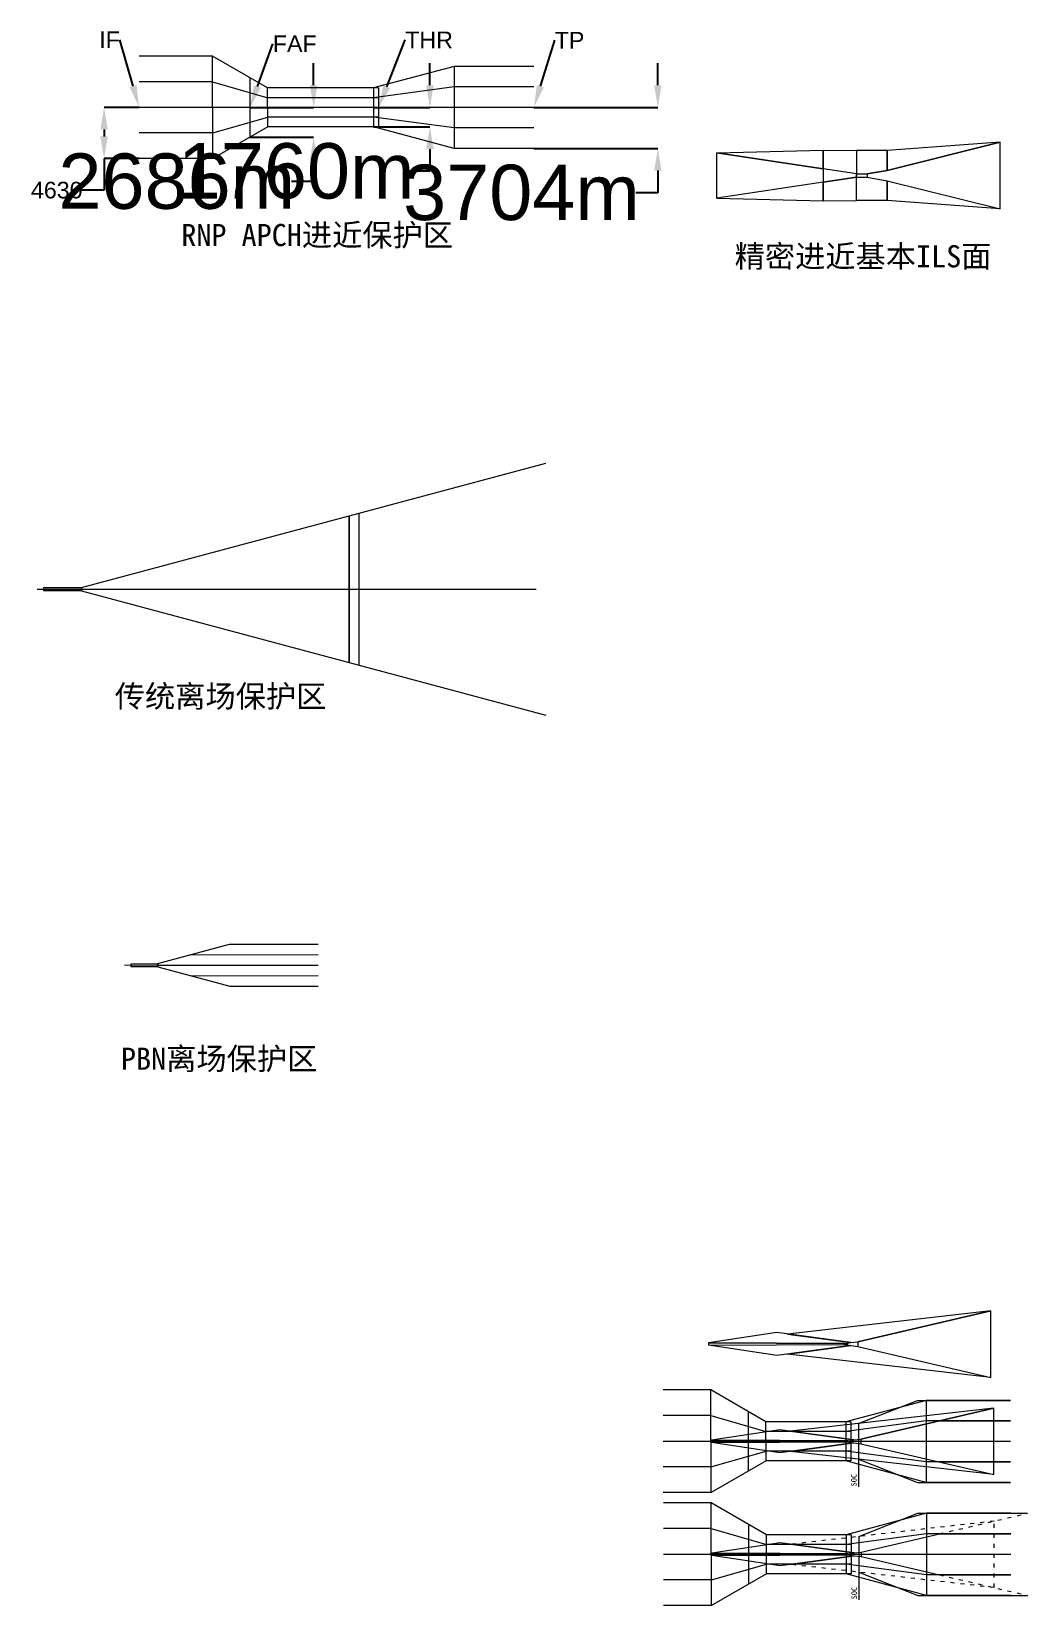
# Model space of a CAD drawing. Header units: metres. Extents: x 19099176 to 20012161, y 3456532 to 4050667.
# Drawn here: x 19290870 to 19380750, y 3655377 to 3797466 of the extents above; entities that cross this region are included whole.
import ezdxf
from ezdxf import colors
from ezdxf.entities.mleader import LeaderData, LeaderLine
from ezdxf.math import Vec2, Vec3

# ---------------------------------------------------------------- set-up
doc = ezdxf.new("R2010")
doc.units = ezdxf.units.M
doc.header["$MEASUREMENT"] = 0
doc.linetypes.add('ACAD_ISO03W100', pattern=[30, 12, -18])
doc.layers.get('0').update_dxf_attribs({"color": 250, "lineweight": 0})
doc.layers.get('Defpoints').update_dxf_attribs({"color": 6, "lineweight": 0})
doc.styles.add('Legend', font='simhei.ttf')
doc.styles.get("Standard").update_dxf_attribs({"font": 'arial.ttf'})
doc.dimstyles.get("Standard").update_dxf_attribs({"dimtxt": 0.18, "dimasz": 0.18, "dimexe": 0.18, "dimexo": 0.0625, "dimgap": 0.09, "dimtad": 0, "dimtih": 1, "dimtoh": 1, "dimdec": 4, "dimzin": 0, "dimdsep": 46, "dimtxsty": 'Standard', "dimcen": 0.09, "dimadec": 0, "dimazin": 0, "dimtfac": 1, "dimtdec": 4, "dimtofl": 0, "dimtmove": 0, "dimatfit": 3, "dimfxl": 1, "dimtolj": 1, "dimtzin": 0, "dimarcsym": 0})

# ---------------------------------------------------------------- blocks, each defined once
blk = doc.blocks.new('*U142')
for p, q in [((-14994, 4640), (-21608, 4640)), ((-10006, 1760), (-14994, 4640)), ((-14960, -4620), (-14994, 4640)), ((6811, 3704), (-444, 1760)), ((14000, 3704), (6811, 3704)), ((6811, 3704), (6811, -3704)), ((-14986, 2325), (-21608, 2325)), ((-14986, 2325), (-10005, 880)), ((-11608, 2685), (-11608, -2686)), ((0, 1760), (-10006, 1760)), ((-10003, -1760), (-10006, 1760)), ((6811, 1852), (-444, 880)), ((-444, 1760), (-444, -1760)), ((0, 1760), (0, -1760)), ((14000, 1852), (6811, 1852)), ((0, 0), (-21608, 0)), ((0, 880), (-10005, 880)), ((14000, 0), (0, 0)), ((-14968, -2305), (-10004, -880)), ((0, -880), (-10004, -880)), ((6811, -1852), (-444, -880)), ((-14968, -2305), (-21608, -2305)), ((-10003, -1760), (-14960, -4620)), ((0, -1760), (-10003, -1760)), ((6811, -3704), (-444, -1760)), ((14000, -1852), (6811, -1852)), ((14000, -3704), (6811, -3704)), ((-14960, -4620), (-21608, -4620))]:
    blk.add_line(p, q)
blk = doc.blocks.new('*D10')
at = {"color": 0, "lineweight": -2, "transparency": 16777216}
for p, q in [((19300580, 3790619), (19297420, 3790619)), ((19297420, 3788619), (19297420, 3787989)), ((19300580, 3785989), (19297420, 3785989)), ((19297420, 3785989), (19297420, 3783138)), ((19297420, 3783138), (19295420, 3783138))]:
    blk.add_line(p, q, dxfattribs=at)
at = {"color": 0, "transparency": 16777216}
for points in [[(19297086, 3788619), (19297753, 3788619), (19297420, 3790619)], [(19297086, 3787989), (19297753, 3787989), (19297420, 3785989)]]:
    blk.add_solid(points, dxfattribs=at)
at = {"layer": 'Defpoints', "color": 0, "transparency": 16777216}
for p in [(19297420, 3790619), (19300580, 3790619), (19300580, 3785989)]:
    blk.add_point(p, dxfattribs=at)
at = {"color": 0, "transparency": 16777216, "insert": (19293152, 3783138), "char_height": 1500, "attachment_point": 5}
blk.add_mtext('\\A1;4630', dxfattribs=at)
blk = doc.blocks.new('*D11')
at = {"color": 0, "lineweight": -2, "transparency": 16777216}
for p, q in [((19316332, 3792609), (19316332, 3794609)), ((19310580, 3790609), (19316332, 3790609)), ((19310580, 3787923), (19316332, 3787923)), ((19316332, 3785923), (19316332, 3783923)), ((19316332, 3783923), (19314332, 3783923))]:
    blk.add_line(p, q, dxfattribs=at)
at = {"color": 0, "transparency": 16777216}
for points in [[(19315998, 3792609), (19316665, 3792609), (19316332, 3790609)], [(19315998, 3785923), (19316665, 3785923), (19316332, 3787923)]]:
    blk.add_solid(points, dxfattribs=at)
at = {"layer": 'Defpoints', "color": 0, "transparency": 16777216}
for p in [(19310580, 3790609), (19316332, 3790609), (19310580, 3787923)]:
    blk.add_point(p, dxfattribs=at)
at = {"color": 0, "transparency": 16777216, "insert": (19303980, 3783923), "char_height": 5000, "attachment_point": 5}
blk.add_mtext('\\A1;2686m', dxfattribs=at)
blk = doc.blocks.new('*D12')
at = {"color": 0, "lineweight": -2, "transparency": 16777216}
for p, q in [((19326824, 3792609), (19326824, 3794609)), ((19321744, 3790609), (19326824, 3790609)), ((19321744, 3788849), (19326824, 3788849)), ((19326824, 3786849), (19326824, 3784849)), ((19326824, 3784849), (19324824, 3784849))]:
    blk.add_line(p, q, dxfattribs=at)
at = {"color": 0, "transparency": 16777216}
for points in [[(19326491, 3792609), (19327157, 3792609), (19326824, 3790609)], [(19326491, 3786849), (19327157, 3786849), (19326824, 3788849)]]:
    blk.add_solid(points, dxfattribs=at)
at = {"layer": 'Defpoints', "color": 0, "transparency": 16777216}
for p in [(19321744, 3790609), (19326824, 3790609), (19321744, 3788849)]:
    blk.add_point(p, dxfattribs=at)
at = {"color": 0, "transparency": 16777216, "insert": (19314751, 3784849), "char_height": 5000, "attachment_point": 5}
blk.add_mtext('\\A1;1760m', dxfattribs=at)
blk = doc.blocks.new('*D13')
at = {"color": 0, "lineweight": -2, "transparency": 16777216}
for p, q in [((19347394, 3792609), (19347394, 3794609)), ((19336188, 3790609), (19347394, 3790609)), ((19336188, 3786905), (19347394, 3786905)), ((19347394, 3784905), (19347394, 3782905)), ((19347394, 3782905), (19345394, 3782905))]:
    blk.add_line(p, q, dxfattribs=at)
at = {"color": 0, "transparency": 16777216}
for points in [[(19347061, 3792609), (19347727, 3792609), (19347394, 3790609)], [(19347061, 3784905), (19347727, 3784905), (19347394, 3786905)]]:
    blk.add_solid(points, dxfattribs=at)
at = {"layer": 'Defpoints', "color": 0, "transparency": 16777216}
for p in [(19336188, 3790609), (19347394, 3790609), (19336188, 3786905)]:
    blk.add_point(p, dxfattribs=at)
at = {"color": 0, "transparency": 16777216, "insert": (19335087, 3782905), "char_height": 5000, "attachment_point": 5}
blk.add_mtext('\\A1;3704m', dxfattribs=at)
blk = doc.blocks.new('*U24')
for p, q in [((12900, 3015), (2700, 465)), ((2700, 465), (12900, 3015)), ((12900, 3015), (2700, 2248)), ((12900, -3014), (12900, 3015)), ((-12660, 2039), (-3060, 2278)), ((-12660, -2040), (-12660, 2039)), ((-12660, 2039), (-3060, 600)), ((-3060, 600), (-12660, 2039)), ((-3060, 600), (-3060, 2278)), ((-3060, 2278), (-62, 2248)), ((-3060, 2278), (-3060, 600)), ((-62, 2248), (-60, 150)), ((2700, 2248), (-62, 2248)), ((-62, 2248), (-60, 150)), ((2700, 465), (2700, 2248)), ((2700, 2248), (2700, 465)), ((-60, 150), (-3060, 600)), ((-3060, 600), (-3060, -600)), ((-3060, 600), (-3060, -600)), ((-60, 150), (-3060, 600)), ((-60, -150), (-60, 150)), ((-60, 150), (900, 150)), ((0, 0), (-60, 0)), ((2700, 465), (900, 150)), ((900, 150), (2700, 465)), ((900, 150), (900, -150)), ((-3060, -600), (-12660, -2040)), ((-3060, -600), (-12660, -2040)), ((-3060, -600), (-60, -150)), ((-60, -150), (-3060, -600)), ((-3060, -600), (-3060, -2278)), ((-3060, -2278), (-3060, -600)), ((-62, -2248), (-60, -150)), ((-62, -2248), (-60, -150)), ((-60, -150), (900, -150)), ((900, -150), (2700, -465)), ((900, -150), (2700, -465)), ((2700, -465), (12900, -3014)), ((2700, -465), (2701, -2248)), ((2700, -465), (12900, -3014)), ((2701, -2248), (2700, -465)), ((-12660, -2040), (-3060, -2278)), ((-3060, -2278), (-62, -2248)), ((2701, -2248), (-62, -2248)), ((12900, -3014), (2701, -2248))]:
    blk.add_line(p, q)
blk = doc.blocks.new('*U143')
for p, q in [((-12641, 4640), (-16939, 4640)), ((-7652, 1760), (-12641, 4640)), ((-12606, -4620), (-12641, 4640)), ((6811, 3704), (-444, 1760)), ((14407, 3704), (6811, 3704)), ((6811, 3704), (6811, -3704)), ((-12632, 2325), (-16939, 2325)), ((-12632, 2325), (-7652, 880)), ((-9254, 2685), (-9254, -2686)), ((0, 1760), (-7652, 1760)), ((-7649, -1760), (-7652, 1760)), ((6811, 1852), (-444, 880)), ((-444, 1760), (-444, -1760)), ((0, 1760), (0, -1760)), ((14407, 1852), (6811, 1852)), ((0, 0), (-16939, 0)), ((0, 880), (-7652, 880)), ((14407, 0), (0, 0)), ((-12615, -2305), (-7650, -880)), ((0, -880), (-7650, -880)), ((6811, -1852), (-444, -880)), ((-12615, -2305), (-16939, -2305)), ((-7649, -1760), (-12606, -4620)), ((0, -1760), (-7649, -1760)), ((6811, -3704), (-444, -1760)), ((14407, -1852), (6811, -1852)), ((14407, -3704), (6811, -3704)), ((-12606, -4620), (-16939, -4620))]:
    blk.add_line(p, q)
blk = doc.blocks.new('*U237')
for p, q in [((0, 150), (6482, 1895)), ((6482, 1895), (14458, 1905)), ((0, 0), (-3000, -4)), ((0, -150), (0, 150)), ((0, 0), (14460, 18)), ((2961, 947), (14459, 961)), ((0, -150), (6487, -1880)), ((2963, -940), (14461, -926)), ((6487, -1880), (14462, -1870))]:
    blk.add_line(p, q)
blk.add_polyline3d([(-2400, -153, 0), (-2400, 147, 0), (0, 150, 0), (0, -150, 0)], close=True)

msp = doc.modelspace()

# ---------------------------------------------------------------- linework, layer by layer
for p, q in [((19295394.988, 3747272.824), (19337273.438, 3758494.568)), ((19319533.255, 3753740.911), (19319533.387, 3740505.218)), ((19319533.387, 3740505.218), (19319533.255, 3753740.911)), ((19320394.92, 3753971.802), (19320395.056, 3740274.344)), ((19291395.235, 3747122.856), (19295394.971, 3747122.856)), ((19295394.988, 3747122.841), (19336411.885, 3747122.84)), ((19295394.991, 3746972.824), (19337273.665, 3735751.914))]:
    msp.add_line(p, q)
at = {"color": 1}
for p, q in [((19365491.33, 3671801.939), (19370808.496, 3673896.87)), ((19370808.496, 3673896.87), (19379209.705, 3673896.87)), ((19365491.33, 3671801.939), (19365491.33, 3666081.954)), ((19372770.959, 3672044.87), (19379209.705, 3672044.87)), ((19365491.33, 3668583.801), (19370808.496, 3666488.87)), ((19372770.959, 3668340.87), (19379209.705, 3668340.87)), ((19370808.496, 3666488.87), (19379209.705, 3666488.87)), ((19365522.784, 3661606.497), (19370839.95, 3663701.428)), ((19370839.95, 3663701.428), (19380750.031, 3663701.428)), ((19373341.173, 3663701.428), (19379241.159, 3663701.428)), ((19365734.57, 3660202.438), (19372802.413, 3661849.428)), ((19372802.413, 3661849.428), (19379241.159, 3661849.428)), ((19372802.413, 3661849.428), (19379241.159, 3661849.428)), ((19359396.373, 3660908.032), (19365120.909, 3660132.476)), ((19365522.784, 3661606.497), (19365522.784, 3655886.512)), ((19359396.373, 3659086.824), (19365120.909, 3659862.381)), ((19365120.909, 3660132.476), (19365734.57, 3660202.438)), ((19365120.909, 3659862.381), (19365734.57, 3659792.418)), ((19365734.57, 3660202.438), (19365734.57, 3659792.418)), ((19365734.57, 3659792.418), (19372802.413, 3658145.428)), ((19365522.784, 3658388.359), (19370839.95, 3656293.428)), ((19372802.413, 3658145.428), (19379241.159, 3658145.428)), ((19372802.413, 3658145.428), (19379241.159, 3658145.428)), ((19370839.95, 3656293.428), (19380750.031, 3656293.428)), ((19373341.173, 3656293.428), (19379241.159, 3656293.428))]:
    msp.add_line(p, q, dxfattribs=at)
at = {"color": 1, "linetype": 'ACAD_ISO03W100', "ltscale": 30}
for p, q in [((19372802.413, 3661849.428), (19380750.031, 3663701.428)), ((19377734.57, 3662998.748), (19359396.373, 3660908.032)), ((19377734.57, 3656996.108), (19377734.57, 3662998.748)), ((19377734.57, 3656996.108), (19359396.373, 3659086.824)), ((19372802.413, 3658145.428), (19380750.031, 3656293.428))]:
    msp.add_line(p, q, dxfattribs=at)
msp.add_lwpolyline([(19291995.193, 3747272.824), (19295394.988, 3747272.824), (19295394.988, 3746972.858), (19291995.193, 3746972.858)], close=True)
at = {"color": 1}
for points in [[(19365428.222, 3679180.97), (19377428.222, 3681977.28), (19359090.025, 3679886.565), (19364814.561, 3679111.008), (19365428.222, 3679180.97)], [(19365428.222, 3678770.95), (19377428.222, 3675974.641), (19377428.222, 3681977.28), (19365428.222, 3679180.97), (19365428.222, 3678770.95)], [(19358135.936, 3680015.824), (19351966.467, 3679080.059), (19351966.467, 3679080.059), (19364247.169, 3679024.948), (19364814.561, 3679111.008), (19358135.936, 3680015.824)], [(19351966.467, 3678871.861), (19364247.169, 3678926.973), (19364247.169, 3679024.948), (19351966.467, 3679080.059), (19351966.467, 3678871.861)], [(19358135.936, 3677936.097), (19351966.467, 3678871.861), (19351966.467, 3678871.861), (19364247.169, 3678926.973), (19364814.561, 3678840.913), (19358135.936, 3677936.097)], [(19365428.222, 3678770.95), (19377428.222, 3675974.641), (19359090.025, 3678065.356), (19364814.561, 3678840.913), (19365428.222, 3678770.95)], [(19364528.222, 3678975.96), (19364247.169, 3678975.96)], [(19365703.116, 3670397.88), (19377703.116, 3673194.19), (19359364.919, 3671103.474), (19365089.455, 3670327.917), (19365703.116, 3670397.88)], [(19365703.116, 3669987.86), (19377703.116, 3667191.55), (19377703.116, 3673194.19), (19365703.116, 3670397.88), (19365703.116, 3669987.86)], [(19358410.829, 3671232.734), (19352241.361, 3670296.969), (19352241.361, 3670296.969), (19364522.063, 3670241.857), (19365089.455, 3670327.917), (19358410.829, 3671232.734)], [(19352241.361, 3670088.771), (19364522.063, 3670143.883), (19364522.063, 3670241.857), (19352241.361, 3670296.969), (19352241.361, 3670088.771)], [(19364803.116, 3670192.87), (19364522.063, 3670192.87)], [(19358410.829, 3669153.006), (19352241.361, 3670088.771), (19352241.361, 3670088.771), (19364522.063, 3670143.883), (19365089.455, 3670057.823), (19358410.829, 3669153.006)], [(19365703.116, 3669987.86), (19377703.116, 3667191.55), (19359364.919, 3669282.266), (19365089.455, 3670057.823), (19365703.116, 3669987.86)], [(19358442.283, 3661037.292), (19352272.815, 3660101.527), (19352272.815, 3660101.527), (19364553.517, 3660046.415), (19365120.909, 3660132.476), (19358442.283, 3661037.292)], [(19352272.815, 3659893.329), (19364553.517, 3659948.441), (19364553.517, 3660046.415), (19352272.815, 3660101.527), (19352272.815, 3659893.329)], [(19358442.283, 3658957.564), (19352272.815, 3659893.329), (19352272.815, 3659893.329), (19364553.517, 3659948.441), (19365120.909, 3659862.381), (19358442.283, 3658957.564)], [(19364834.57, 3659997.428), (19364553.517, 3659997.428)]]:
    msp.add_lwpolyline(points, dxfattribs=at)

# ---------------------------------------------------------------- block references
for name, p in [('*U142', (19322187.598, 3790609.489)), ('*U24', (19365381.602, 3784463.169)), ('*U237', (19302269.743, 3713170.609))]:
    msp.add_blockref(name, p)
at = {"color": 252, "true_color": 0x939598}
for p in [(19364803.116, 3670192.87), (19364834.57, 3659997.428)]:
    msp.add_blockref('*U143', p, dxfattribs=at)

# ---------------------------------------------------------------- texts
at = {"style": 'Legend'}
for s, p in [('RNP APCH进近保护区', (19304383.543, 3778092.452)), ('精密进近基本ILS面', (19354321.258, 3776171.499)), ('传统离场保护区', (19298383.872, 3736455.822)), ('PBN离场保护区', (19298942.92, 3703739.669))]:
    msp.add_text(s, height=2000, rotation=0.00225485, dxfattribs=at).set_placement(p)
at = {"color": 18, "true_color": 0x000000, "style": 'Legend'}
for p in [(19365331.159, 3666131.297), (19365362.613, 3655935.855)]:
    msp.add_text('SOC', height=500, rotation=90, dxfattribs=at).set_placement(p)

# ---------------------------------------------------------------- dimensions: what is measured, and where the dimension line sits
at = {"color": 5}
for base, p1, p2, angle, override, picture, middle, dimtype in [((19316331.724, 3790609.489), (19310579.598, 3787923.317), (19310579.598, 3790609.489), 90, {"dimtxt": 5000, "dimasz": 2000, "dimdec": 0, "dimpost": 'm'}, '*D11', (19303980.338, 3783923.317), 160), ((19326824.062, 3790609.489), (19321743.598, 3788849.489), (19321743.598, 3790609.489), 90, {"dimtxt": 5000, "dimasz": 2000, "dimdec": 0, "dimpost": 'm'}, '*D12', (19314750.643, 3784849.489), 160), ((19347393.966, 3790609.489), (19336187.598, 3786905.489), (19336187.598, 3790609.489), 90, {"dimtxt": 5000, "dimasz": 2000, "dimdec": 0, "dimpost": 'm'}, '*D13', (19335086.918, 3782905.489), 160), ((19297419.724, 3790619.489), (19300579.598, 3785989.489), (19300579.595, 3790619.489), 90.00003194, {"dimtxt": 1500, "dimasz": 2000, "dimdec": 0}, '*D10', (19293152.239, 3783138.384), 161)]:
    dim = msp.add_linear_dim(base=base, p1=p1, p2=p2, angle=angle, dimstyle='Standard', override=override, dxfattribs=at)
    dim.commit()
    dim.dimension.update_dxf_attribs({"geometry": picture, "text_midpoint": middle, "dimtype": dimtype})

# ---------------------------------------------------------------- leaders
at = {"color": 1}
ml = msp.add_multileader_mtext('Standard', dxfattribs=at)
ml.set_content('IF', color=1)
ml.set_leader_properties()
ml.build(insert=Vec2(0, 0))
ml.multileader.update_dxf_attribs({"dogleg_length": 0.36, "arrow_head_size": 2000})
ctx = ml.context
ctx.base_point, ctx.char_height, ctx.arrow_head_size, ctx.landing_gap_size, ctx.plane_origin = Vec3(19297271.292, 3796716.333), 1500, 2000, 0.09, Vec3(19300579.595, 3790619.489)
ctx.text_align_type = 2
notes = []
notes.append((ctx, [(1, (1, 1, 0), (19298842.433, 3796716.333), (-1, 0), 0.36, [(0, [(19300579.595, 3790619.489)], 0, [])])]))
ctx.mtext.insert, ctx.mtext.alignment, ctx.mtext.flow_direction = Vec3(19298841.983, 3797466.333), 3, 5
ml = msp.add_multileader_mtext('Standard', dxfattribs=at)
ml.set_content('FAF', color=1)
ml.set_leader_properties()
ml.build(insert=Vec2(0, 0))
ml.multileader.update_dxf_attribs({"dogleg_length": 0.36, "arrow_head_size": 2000})
ctx = ml.context
ctx.base_point, ctx.char_height, ctx.arrow_head_size, ctx.landing_gap_size, ctx.plane_origin = Vec3(19312648.699, 3796365.724), 1500, 2000, 0.09, Vec3(19310579.598, 3790609.489)
notes.append((ctx, [(0, (1, 1, 0), (19312648.339, 3796365.724), (1, 0), 0.36, [(0, [(19310579.598, 3790609.489)], 0, [])])]))
ctx.mtext.insert, ctx.mtext.flow_direction = Vec3(19312648.789, 3797115.724), 5
ml = msp.add_multileader_mtext('Standard', dxfattribs=at)
ml.set_content('THR', color=1)
ml.set_leader_properties()
ml.build(insert=Vec2(0, 0))
ml.multileader.update_dxf_attribs({"dogleg_length": 0.36, "arrow_head_size": 2000})
ctx = ml.context
ctx.base_point, ctx.char_height, ctx.arrow_head_size, ctx.landing_gap_size, ctx.plane_origin = Vec3(19324591.874, 3796706.347), 1500, 2000, 0.09, Vec3(19326329.577, 3790609.503)
notes.append((ctx, [(0, (1, 1, 0), (19324591.514, 3796706.347), (1, 0), 0.36, [(0, [(19322187.598, 3790609.489)], 0, [])])]))
ctx.mtext.insert, ctx.mtext.flow_direction = Vec3(19324591.964, 3797456.347), 5
ml = msp.add_multileader_mtext('Standard', dxfattribs=at)
ml.set_content('TP', color=1)
ml.set_leader_properties()
ml.build(insert=Vec2(0, 0))
ml.multileader.update_dxf_attribs({"dogleg_length": 0.36, "arrow_head_size": 2000})
ctx = ml.context
ctx.base_point, ctx.char_height, ctx.arrow_head_size, ctx.landing_gap_size, ctx.plane_origin = Vec3(19338085.659, 3796677.509), 1500, 2000, 0.09, Vec3(19336202.521, 3790609.503)
notes.append((ctx, [(0, (1, 1, 0), (19338085.299, 3796677.509), (1, 0), 0.36, [(0, [(19336202.521, 3790609.503)], 0, [])])]))
ctx.mtext.insert, ctx.mtext.flow_direction = Vec3(19338085.749, 3797427.509), 5
for ctx, leaders in notes:
    for number, flags, end, landing, length, lines in leaders:
        leader = LeaderData()
        leader.index, (leader.has_last_leader_line, leader.has_dogleg_vector, leader.attachment_direction) = number, flags
        leader.last_leader_point, leader.dogleg_vector, leader.dogleg_length = Vec3(end), Vec3(landing), length
        for number, points, colour, breaks in lines:
            line = LeaderLine()
            line.index, line.vertices, line.color, line.breaks = number, Vec3.list(points), colors.encode_raw_color(colour), breaks
            leader.lines.append(line)
        ctx.leaders.append(leader)

doc.saveas('drawing.dxf')
